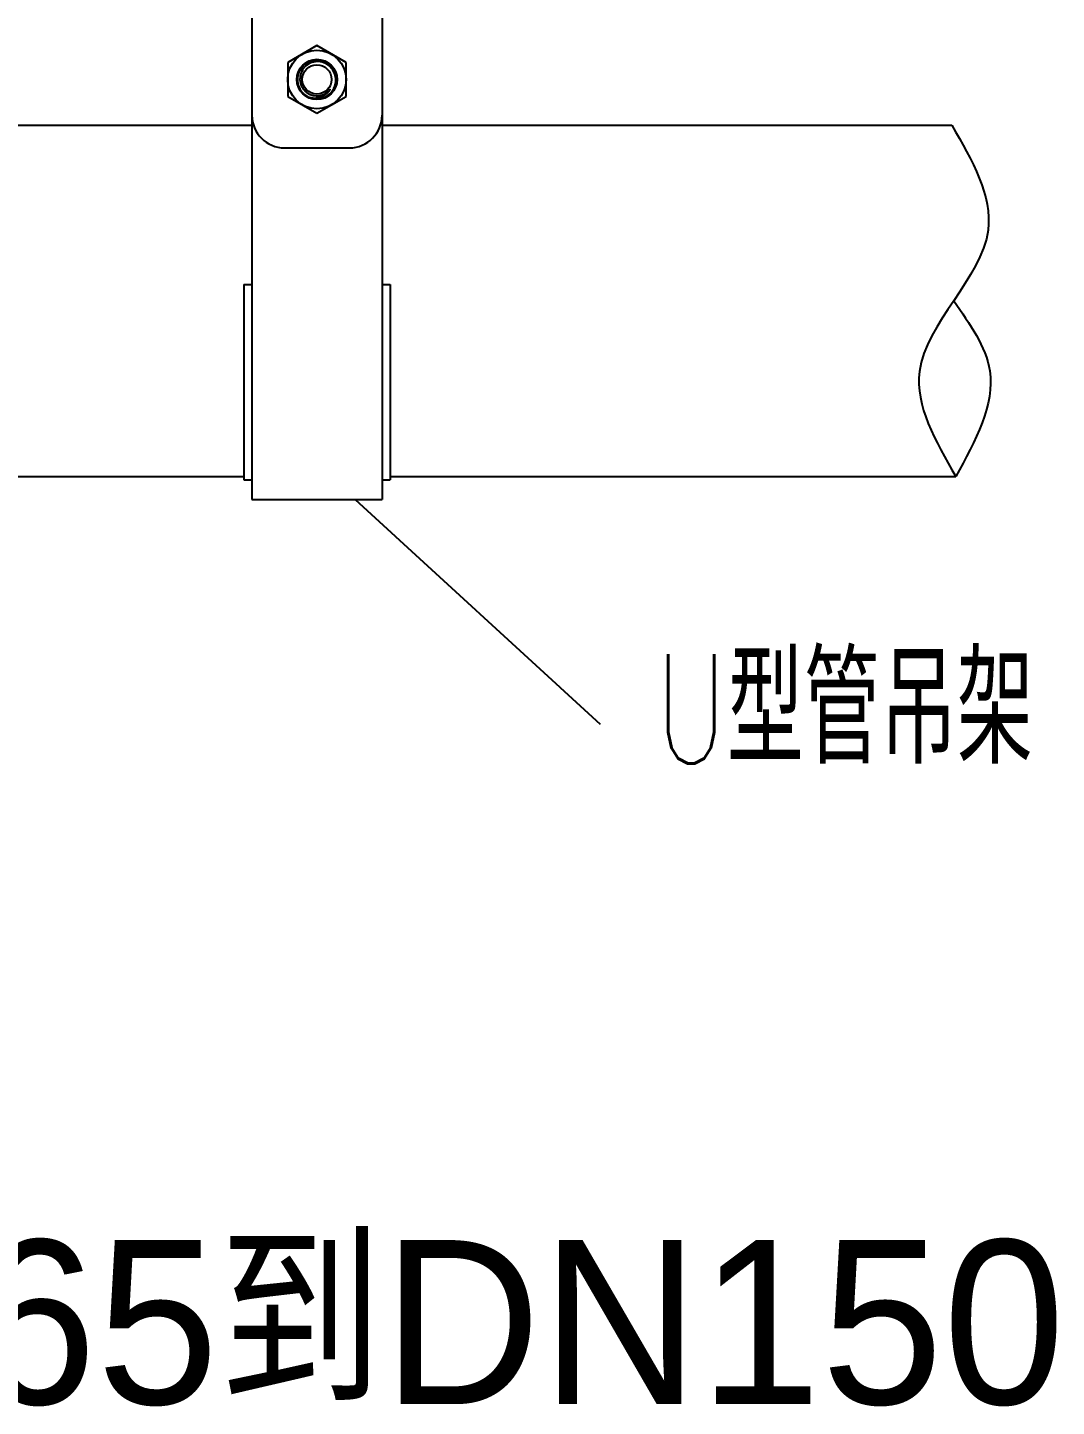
# Model space of a CAD drawing. Extents: x 1725261 to 1937680, y 860327 to 1571294.
# Drawn here: x 1838521 to 1842286, y 1243451 to 1248495 of the extents above; entities that cross this region are included whole.
import ezdxf

# ---------------------------------------------------------------- set-up
doc = ezdxf.new("R2010")
doc.units = 0
doc.header["$LTSCALE"] = 1000
doc.header["$MEASUREMENT"] = 0
doc.layers.add('bz', color=2, linetype='Continuous')
doc.layers.add('W_DIM', color=4, linetype='Continuous')
doc.styles.get("Standard").update_dxf_attribs({"font": 'gbenor.shx', "bigfont": 'gbcbig.shx'})
doc.styles.add('wwp100', font='txt.shx', dxfattribs={"width": 0.7, "height": 400, "bigfont": 'hztxt.shx'})
doc.styles.add('中西文等高字体', font='HZTXT_E.shx', dxfattribs={"width": 0.7, "height": 4, "bigfont": 'hztxt.shx'})
doc.dimstyles.get("Standard").update_dxf_attribs({"dimtxt": 0.18, "dimasz": 0.18, "dimexe": 0.18, "dimexo": 0.0625, "dimgap": 0.09, "dimtad": 0, "dimtih": 1, "dimtoh": 1, "dimdec": 4, "dimzin": 0, "dimdsep": 46, "dimtxsty": 'Standard', "dimcen": 0.09, "dimadec": 0, "dimazin": 0, "dimtfac": 1, "dimtdec": 4, "dimtofl": 0, "dimtmove": 0, "dimatfit": 3, "dimfxl": 0, "dimtolj": 1, "dimtzin": 0, "dimarcsym": 0})

msp = doc.modelspace()

# ---------------------------------------------------------------- linework, layer by layer
at = {"linetype": 'Continuous'}
for p, q in [((1839342.2, 1249067.4), (1839342.2, 1246769.5)), ((1839818.5, 1249067.4), (1839818.5, 1246769.5)), ((1839580.3, 1248429.1), (1839473.2, 1248367.2)), ((1839687.5, 1248367.2), (1839580.3, 1248429.1)), ((1839473.2, 1248367.2), (1839473.2, 1248243.5)), ((1839633, 1248356), (1839632.9, 1248356.1)), ((1839687.5, 1248243.5), (1839687.5, 1248367.2)), ((1839648.8, 1248281.7), (1839648.7, 1248281.6)), ((1839653.4, 1248304), (1839653.4, 1248304)), ((1839653.4, 1248303.9), (1839653.4, 1248304)), ((1839473.2, 1248243.5), (1839580.3, 1248181.7)), ((1839580.3, 1248181.7), (1839687.5, 1248243.5)), ((1838389.7, 1248138.7), (1839342.2, 1248138.7)), ((1839818.5, 1248138.7), (1841903.3, 1248138.7)), ((1839461.3, 1248055.3), (1839699.4, 1248055.3)), ((1839312.4, 1247555.3), (1839342.2, 1247555.3)), ((1839312.4, 1247555.3), (1839312.4, 1246840.9)), ((1839818.5, 1247555.3), (1839848.2, 1247555.3)), ((1839848.2, 1247555.3), (1839848.2, 1246840.9)), ((1838389.7, 1246852.8), (1839312.4, 1246852.8)), ((1839312.4, 1246840.9), (1839342.2, 1246840.9)), ((1839818.5, 1246840.9), (1839848.2, 1246840.9)), ((1839848.2, 1246852.8), (1841918.2, 1246852.8)), ((1839342.2, 1246769.4), (1839818.5, 1246769.4))]:
    msp.add_line(p, q, dxfattribs=at)
for radius in [107.1, 73.7, 53.6]:
    msp.add_circle((1839580.3, 1248305.4), radius, dxfattribs=at)
for centre, radius, start, end in [((1839580.3, 1248305.4), 71.4, 289.2516, 285.8624), ((1839575.7, 1248311.7), 72.4, 37.5746, 37.804), ((1839580.3, 1248305.4), 73, 358.9347, 43.9347), ((1839580.5, 1248305.5), 72.8, 43.5298, 43.8601), ((1839576.1, 1248312), 71.9, 23.7868, 37.58), ((1839580.4, 1248305.5), 72.9, 42.2619, 43.5296), ((1839581.5, 1248307.1), 71.9, 312.1087, 339.2138), ((1839581.2, 1248307.3), 72.3, 339.2792, 339.7106), ((1839580.4, 1248307.5), 73, 339.7627, 355.681), ((1839580.6, 1248307.5), 72.9, 355.7063, 356.9019), ((1839580.7, 1248307.5), 72.8, 356.9021, 357.2428), ((1839580.4, 1248305.4), 73, 356.8796, 358.4789), ((1839580.6, 1248305.4), 72.8, 358.4793, 358.884), ((1839580.6, 1248305.6), 60.4, 225.5961, 226.2446), ((1839580.6, 1248305.6), 60.4, 226.2446, 228.0002), ((1839578.9, 1248306.9), 60.6, 228.6612, 231.1139), ((1839580.5, 1248305.5), 60.3, 227.9995, 230.7843), ((1839578.8, 1248306.8), 60.4, 231.1145, 231.9132), ((1839578.8, 1248306.7), 60.4, 231.9133, 232.2395), ((1839578.7, 1248306.7), 60.2, 232.2392, 233.5406), ((1839580.3, 1248305.2), 60, 230.7847, 232.8059), ((1839578.6, 1248306.5), 60.1, 233.5407, 234.432), ((1839578.5, 1248306.4), 59.9, 234.432, 235.3008), ((1839580.1, 1248305), 59.7, 232.8069, 233.4634), ((1839578.4, 1248306.2), 59.7, 235.3008, 236.124), ((1839580, 1248304.9), 59.6, 233.4634, 234.1215), ((1839580.3, 1248305.4), 60.1, 234.1217, 323.4602), ((1839578.4, 1248304.4), 71.1, 287.5508, 290.9671), ((1839575, 1248299.7), 61.5, 313.9118, 316.6738), ((1839575.5, 1248299.2), 60.9, 316.6606, 330.8247), ((1839580.2, 1248305.5), 60.3, 312.0918, 313.8774), ((1839580.1, 1248305.6), 60.4, 313.8772, 315.0442), ((1839580.1, 1248305.6), 60.4, 315.0437, 319.2498), ((1839580.3, 1248305.4), 60.1, 319.2512, 320.8333), ((1839580.4, 1248305.3), 60, 320.8338, 321.0993), ((1839580.5, 1248305.3), 59.9, 321.0993, 321.4855), ((1839580.6, 1248305.2), 59.8, 321.4854, 322.2771), ((1839580.7, 1248305.1), 59.6, 322.2769, 323.4597), ((1839461.3, 1248174.4), 119.1, 180, 270), ((1839699.4, 1248174.4), 119.1, 270, 0)]:
    msp.add_arc(centre, radius, start, end, dxfattribs=at)
for points, knots in [([(1839535.1, 1248350.3), (1839529.5, 1248344.3), (1839520.6, 1248329.9), (1839516.6, 1248305), (1839522.5, 1248280.4), (1839532.7, 1248266.9), (1839538.9, 1248261.4)], [0, 0, 0, 0, 0.250059, 0.500072, 0.750044, 1, 1, 1, 1]), ([(1839580.3, 1248370.8), (1839571.9, 1248370.5), (1839555, 1248366.6), (1839540.9, 1248356.5), (1839535.1, 1248350.3)], [0, 0, 0, 0, 0.500062, 1, 1, 1, 1]), ([(1839626.9, 1248353.6), (1839620.7, 1248359.2), (1839605.9, 1248368.3), (1839588.8, 1248371.1), (1839580.3, 1248370.8)], [0, 0, 0, 0, 0.500002, 1, 1, 1, 1]), ([(1839603.9, 1248238), (1839614.7, 1248242.2), (1839634.7, 1248256.2), (1839650.7, 1248288.9), (1839648.8, 1248325.2), (1839635.5, 1248345.8), (1839626.9, 1248353.6)], [0, 0, 0, 0, 0.250144, 0.500177, 0.750123, 1, 1, 1, 1]), ([(1839545.6, 1248243), (1839553.6, 1248239.6), (1839571.3, 1248235.7), (1839589.1, 1248238.9), (1839597.2, 1248242.2)], [0, 0, 0, 0, 0.500292, 1, 1, 1, 1]), ([(1841910.7, 1247495.7), (1841969.7, 1247411.8), (1842112.2, 1247209), (1841989.8, 1246984.4), (1841918.2, 1246852.8)], [597.636888, 597.636888, 597.636888, 597.636888, 845.186192, 1195.273775, 1195.273775, 1195.273775, 1195.273775])]:
    msp.add_open_spline(points, degree=3, knots=knots, dxfattribs=at)
msp.add_open_spline([(1839597.2, 1248242.2), (1839604.7, 1248245.2), (1839611.8, 1248249.7), (1839617.7, 1248255.4)], degree=3, dxfattribs=at)
msp.add_spline([(1841903.3, 1248138.7), (1842036.4, 1247754.4), (1841785.1, 1247237.1), (1841918.2, 1246852.8)], degree=3, dxfattribs=at)

# ---------------------------------------------------------------- texts
at = {"layer": 'bz', "color": 7, "style": '中西文等高字体'}
msp.add_text('管径从DN65到DN150', height=600, dxfattribs=at).set_placement((1835369, 1243460))
at = {"layer": 'W_DIM', "color": 7, "style": 'wwp100', "width": 0.7}
msp.add_text('U型管吊架', height=400, dxfattribs=at).set_placement((1840817.7, 1245803.1))

# ---------------------------------------------------------------- leaders
msp.add_leader([(1839720.3, 1246769.4), (1840617, 1245947.5)], dimstyle='Standard', override={"dimgap": 20, "dimtad": 0})

doc.saveas('drawing.dxf')
